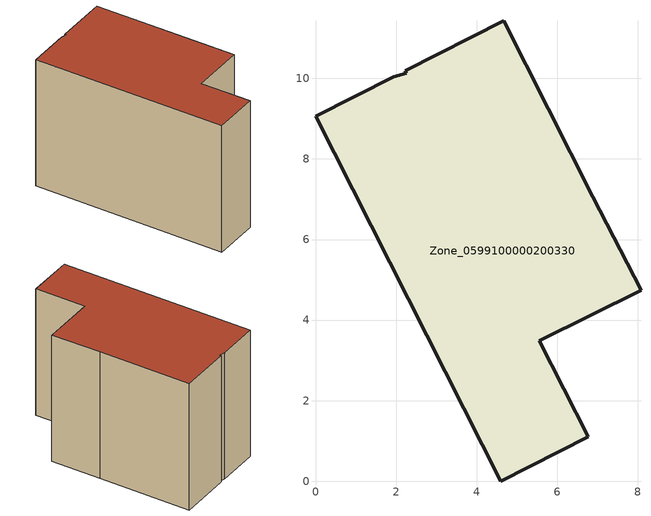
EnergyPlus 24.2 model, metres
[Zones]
Zone_0599100000200330
 floor ground (C_G): 2.25,10.13 2.22,10.19 4.67,11.43 6.88,7.06 8.08,4.74 5.56,3.48 6.77,1.1 4.6,0 0,9.06 1.94,10.05 z2.75
 wall outside (C_F): 4.6,0 6.77,1.1 5.56,3.48 8.08,4.74 6.88,7.06 4.67,11.43 2.22,10.19 2.25,10.13 1.94,10.05 0,9.06 4.6,0 z2.75:9.77
 roof outside (C_R): 2.25,10.13 1.94,10.05 0,9.06 4.6,0 6.77,1.1 5.56,3.48 8.08,4.74 6.88,7.06 4.67,11.43 2.22,10.19 z9.77
[BUILDING]
Pand.0599100000200330: North Axis=0; Terrain=City; Loads Convergence Tolerance Value=0.04; Temperature Convergence Tolerance Value=0.4; Solar Distribution=FullExterior; Maximum Number of Warmup Days=25; Minimum Number of Warmup Days=1
[Site:Location]
Rotterdam.The.Hague.AP_ZH_NLD Design_Conditions: Latitude=51.96; Longitude=4.45; Time Zone=1; Elevation=-4.5
[SITE:GROUNDTEMPERATURE:BUILDINGSURFACE]
18, 18, 18, 18, 18, 18, 18, 18, 18, 18, 18, 18
[MATERIAL] Thermal Absorptance=0.9; Solar Absorptance=0.7; Visible Absorptance=0.7
Name | Roughness | Thickness | Conductivity | Density | Specific Heat
G.TC.1946 | MediumSmooth | 0.15 | 1 | 540 | 1210
F.TC.1946 | Rough | 0.3 | 0.857143 | 1920 | 840
R.TC.1946 | MediumRough | 0.2 | 0.909091 | 1500 | 1000
[CONSTRUCTION]
C_G: G.TC.1946
C_F: F.TC.1946
C_R: R.TC.1946
[ZONE]
Zone_0599100000200330: Type=1; Multiplier=1; Ceiling Height=Autocalculate; Volume=Autocalculate; Floor Area=autocalculate; Part of Total Floor Area=Yes
[ZONEINFILTRATION:DESIGNFLOWRATE]
Infil_Zone_0599100000200330: Zone or ZoneList or Space or SpaceList=Zone_0599100000200330; Schedule=AlwaysOn; Design Flow Rate Calculation Method=Flow/Area; Flow Rate per Floor Area=0.003; Constant Term Coefficient=1; Temperature Term Coefficient=0; Velocity Term Coefficient=0; Velocity Squared Term Coefficient=0
[HVACTEMPLATE:ZONE:IDEALLOADSAIRSYSTEM]
Zone_0599100000200330: Maximum Heating Supply Air Temperature=50; Minimum Cooling Supply Air Temperature=13; Maximum Heating Supply Air Humidity Ratio=0.0156; Minimum Cooling Supply Air Humidity Ratio=0.0077; Heating Limit=NoLimit; Cooling Limit=NoLimit; Dehumidification Control Type=ConstantSensibleHeatRatio; Cooling Sensible Heat Ratio=0.7; Dehumidification Setpoint=60; Humidification Control Type=None; Humidification Setpoint=30; Outdoor Air Method=None; Outdoor Air Flow Rate per Person=0.00944; Outdoor Air Flow Rate per Zone Floor Area=0; Outdoor Air Flow Rate per Zone=0; Demand Controlled Ventilation Type=None; Outdoor Air Economizer Type=NoEconomizer; Heat Recovery Type=None; Sensible Heat Recovery Effectiveness=0.7; Latent Heat Recovery Effectiveness=0.65
[ZONECONTROL:THERMOSTAT]
ThermostatControl_Zone_0599100000200330: Zone or ZoneList=Zone_0599100000200330; Control Type Schedule=DualSetpointControlType; Control 1=Thermostat_Zone_0599100000200330; Temperature Difference Between Cutout And Setpoint=0
[THERMOSTATSETPOINT:DUALSETPOINT]
Thermostat_Zone_0599100000200330: Heating Setpoint Temperature Schedule=HeatingSetpoint_Zone_0599100000200330; Cooling Setpoint Temperature Schedule=CoolingSetpoint_Zone_0599100000200330
[SCHEDULE:COMPACT]
HeatingSetpoint_Zone_0599100000200330: Through: 12/31, For: AllDays, Until: 24:00, 21
CoolingSetpoint_Zone_0599100000200330: Through: 12/31, For: AllDays, Until: 24:00, 24
DualSetpointControlType: Through: 12/31, For: AllDays, Until: 24:00, 4
AlwaysOn: Through: 12/31, For: AllDays, Until: 24:00, 1
